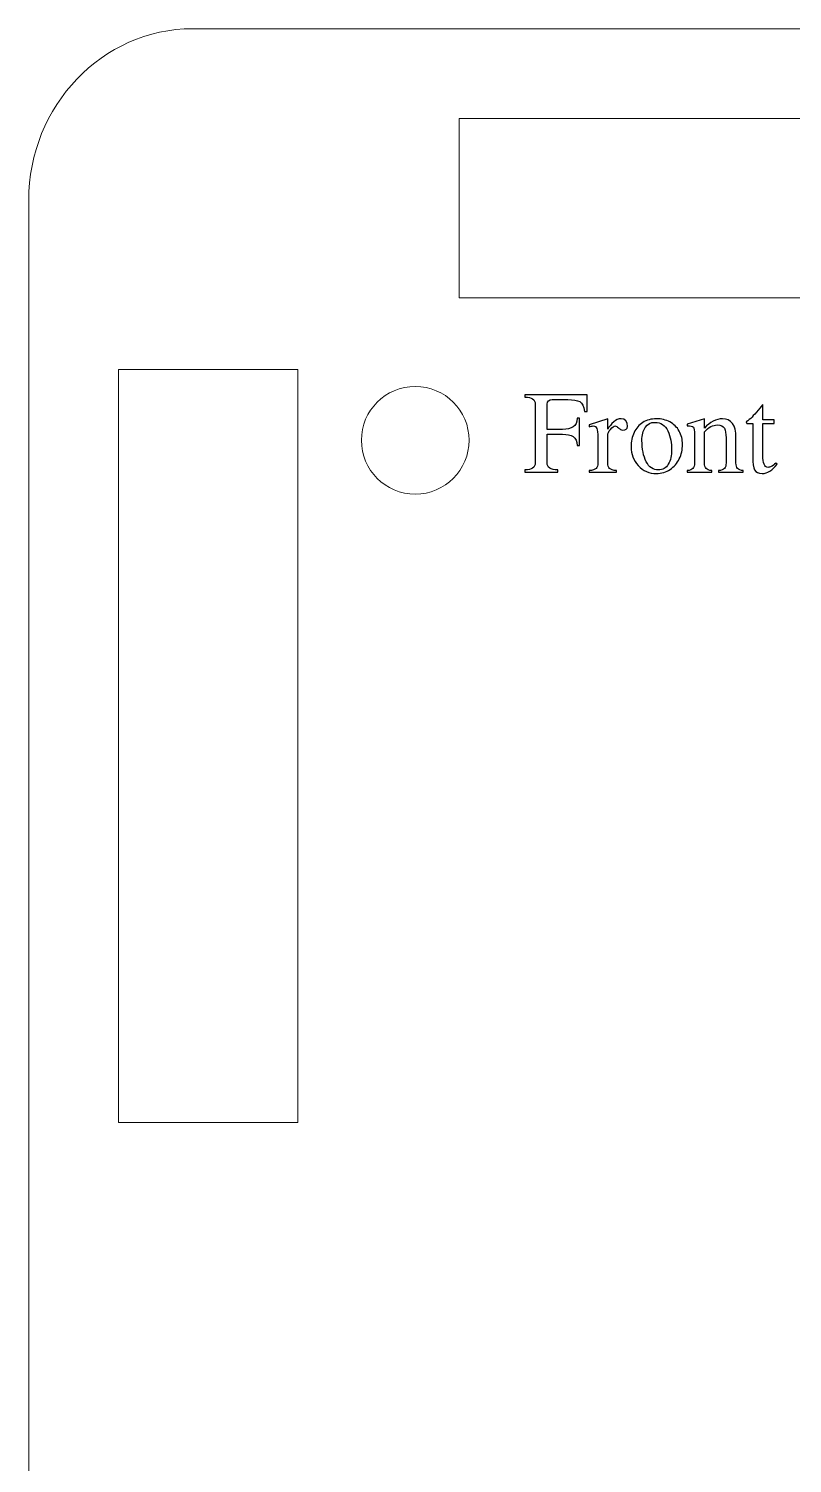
# Model space of a CAD drawing. Header units: inches. Extents: x -3.38 to 3.4, y -1.34 to 5.52.
# Drawn here: x 0.054 to 0.892, y 3.321 to 4.896 of the extents above; entities that cross this region are included whole.
import ezdxf

# ---------------------------------------------------------------- set-up
doc = ezdxf.new("R2010")
doc.units = ezdxf.units.IN
doc.header["$MEASUREMENT"] = 0
doc.layers.add('Layer 1', color=7, linetype='Continuous')

msp = doc.modelspace()

# ---------------------------------------------------------------- linework, layer by layer
at = {"layer": 'Layer 1', "lineweight": 5}
msp.add_lwpolyline([(0.5266, 4.6008), (1.3534, 4.6008), (1.3534, 4.7977), (0.5266, 4.7977), (0.5266, 4.6008)], close=True, dxfattribs=at)
msp.add_ellipse((0.4784, 4.4443), major_axis=(0, 0.0591), ratio=1, start_param=0, end_param=6.28318, dxfattribs=at)
for points, knots in [([(0.234, 4.8961), (0.234, 4.8961), (3.2208, 4.8961), (3.2208, 4.8961), (3.2208, 4.8961), (3.3197, 4.8961), (3.4006, 4.8114), (3.4006, 4.7078), (3.4006, 4.7078), (3.4006, 4.7078), (3.4006, 1.9348), (3.4006, 1.9348), (3.4006, 1.9348), (3.4006, 1.8312), (3.3197, 1.7465), (3.2208, 1.7465), (3.2208, 1.7465), (3.2208, 1.7465), (0.234, 1.7465), (0.234, 1.7465), (0.234, 1.7465), (0.1351, 1.7465), (0.0542, 1.8312), (0.0542, 1.9348), (0.0542, 1.9348), (0.0542, 1.9348), (0.0542, 4.7078), (0.0542, 4.7078), (0.0542, 4.7078), (0.0542, 4.8114), (0.1351, 4.8961), (0.234, 4.8961)], [0, 0, 0, 0, 0.125, 0.125, 0.125, 0.125, 0.25, 0.25, 0.25, 0.25, 0.375, 0.375, 0.375, 0.375, 0.5, 0.5, 0.5, 0.5, 0.625, 0.625, 0.625, 0.625, 0.75, 0.75, 0.75, 0.75, 0.875, 0.875, 0.875, 0.875, 1, 1, 1, 1]), ([(0.1526, 3.6953), (0.1526, 3.6953), (0.1526, 4.5221), (0.1526, 4.5221), (0.1526, 4.5221), (0.1526, 4.5221), (0.3495, 4.5221), (0.3495, 4.5221), (0.3495, 4.5221), (0.3495, 4.5221), (0.3495, 3.6953), (0.3495, 3.6953), (0.3495, 3.6953), (0.3495, 3.6953), (0.1526, 3.6953), (0.1526, 3.6953)], [0, 0, 0, 0, 0.25, 0.25, 0.25, 0.25, 0.5, 0.5, 0.5, 0.5, 0.75, 0.75, 0.75, 0.75, 1, 1, 1, 1])]:
    msp.add_open_spline(points, degree=3, knots=knots, dxfattribs=at)
at = {"layer": 'Layer 1'}
for points, knots in [([(0.5988, 4.4092), (0.5988, 4.4092), (0.5988, 4.4117), (0.5988, 4.4117), (0.5988, 4.4117), (0.6063, 4.4117), (0.6101, 4.4143), (0.6101, 4.4195), (0.6101, 4.4195), (0.6101, 4.4195), (0.6101, 4.4839), (0.6101, 4.4839), (0.6101, 4.4839), (0.6101, 4.4891), (0.6063, 4.4917), (0.5988, 4.4917), (0.5988, 4.4917), (0.5988, 4.4917), (0.5988, 4.4942), (0.5988, 4.4942), (0.5988, 4.4942), (0.5988, 4.4942), (0.6671, 4.4942), (0.6671, 4.4942), (0.6671, 4.4942), (0.6671, 4.4942), (0.6671, 4.4759), (0.6671, 4.4759), (0.6671, 4.4759), (0.6671, 4.4759), (0.664, 4.4759), (0.664, 4.4759), (0.664, 4.4759), (0.6634, 4.4816), (0.6617, 4.4852), (0.659, 4.4867), (0.659, 4.4867), (0.6563, 4.4882), (0.6519, 4.4889), (0.6457, 4.4889), (0.6457, 4.4889), (0.6457, 4.4889), (0.6288, 4.4889), (0.6288, 4.4889), (0.6288, 4.4889), (0.625, 4.4889), (0.6231, 4.4872), (0.6231, 4.4839), (0.6231, 4.4839), (0.6231, 4.4839), (0.6231, 4.4563), (0.6231, 4.4563), (0.6231, 4.4563), (0.6231, 4.4563), (0.6401, 4.4563), (0.6401, 4.4563), (0.6401, 4.4563), (0.645, 4.4563), (0.6489, 4.4572), (0.6518, 4.459), (0.6518, 4.459), (0.6546, 4.4608), (0.656, 4.464), (0.656, 4.4687), (0.656, 4.4687), (0.656, 4.4687), (0.6587, 4.4687), (0.6587, 4.4687), (0.6587, 4.4687), (0.6587, 4.4687), (0.6587, 4.4386), (0.6587, 4.4386), (0.6587, 4.4386), (0.6587, 4.4386), (0.656, 4.4386), (0.656, 4.4386), (0.656, 4.4386), (0.656, 4.4432), (0.6546, 4.4465), (0.6518, 4.4483), (0.6518, 4.4483), (0.649, 4.4501), (0.6451, 4.451), (0.6401, 4.451), (0.6401, 4.451), (0.6401, 4.451), (0.6231, 4.451), (0.6231, 4.451), (0.6231, 4.451), (0.6231, 4.451), (0.6231, 4.4195), (0.6231, 4.4195), (0.6231, 4.4195), (0.6231, 4.4143), (0.627, 4.4117), (0.6348, 4.4117), (0.6348, 4.4117), (0.6348, 4.4117), (0.6348, 4.4092), (0.6348, 4.4092), (0.6348, 4.4092), (0.6348, 4.4092), (0.5988, 4.4092), (0.5988, 4.4092)], [0, 0, 0, 0, 0.038462, 0.038462, 0.038462, 0.038462, 0.076923, 0.076923, 0.076923, 0.076923, 0.115385, 0.115385, 0.115385, 0.115385, 0.153846, 0.153846, 0.153846, 0.153846, 0.192308, 0.192308, 0.192308, 0.192308, 0.230769, 0.230769, 0.230769, 0.230769, 0.269231, 0.269231, 0.269231, 0.269231, 0.307692, 0.307692, 0.307692, 0.307692, 0.346154, 0.346154, 0.346154, 0.346154, 0.384615, 0.384615, 0.384615, 0.384615, 0.423077, 0.423077, 0.423077, 0.423077, 0.461538, 0.461538, 0.461538, 0.461538, 0.5, 0.5, 0.5, 0.5, 0.538462, 0.538462, 0.538462, 0.538462, 0.576923, 0.576923, 0.576923, 0.576923, 0.615385, 0.615385, 0.615385, 0.615385, 0.653846, 0.653846, 0.653846, 0.653846, 0.692308, 0.692308, 0.692308, 0.692308, 0.730769, 0.730769, 0.730769, 0.730769, 0.769231, 0.769231, 0.769231, 0.769231, 0.807692, 0.807692, 0.807692, 0.807692, 0.846154, 0.846154, 0.846154, 0.846154, 0.884615, 0.884615, 0.884615, 0.884615, 0.923077, 0.923077, 0.923077, 0.923077, 0.961538, 0.961538, 0.961538, 0.961538, 1, 1, 1, 1]), ([(0.8598, 4.4279), (0.8598, 4.4191), (0.8617, 4.4146), (0.8654, 4.4146), (0.8654, 4.4146), (0.8667, 4.4146), (0.8679, 4.4149), (0.8691, 4.4154), (0.8691, 4.4154), (0.8706, 4.416), (0.8722, 4.4173), (0.874, 4.4193), (0.874, 4.4193), (0.874, 4.4193), (0.8755, 4.418), (0.8755, 4.418), (0.8755, 4.418), (0.8704, 4.4112), (0.8649, 4.4078), (0.859, 4.4078), (0.859, 4.4078), (0.8549, 4.4078), (0.8522, 4.4092), (0.8509, 4.4118), (0.8509, 4.4118), (0.8495, 4.4144), (0.8489, 4.4191), (0.8489, 4.4257), (0.8489, 4.4257), (0.8489, 4.4257), (0.8489, 4.4626), (0.8489, 4.4626), (0.8489, 4.4626), (0.8489, 4.4626), (0.845, 4.4626), (0.845, 4.4626), (0.845, 4.4626), (0.8435, 4.4626), (0.8425, 4.4627), (0.8422, 4.4629), (0.8422, 4.4629), (0.8419, 4.463), (0.8417, 4.4636), (0.8417, 4.4644), (0.8417, 4.4644), (0.844, 4.4661), (0.8461, 4.4679), (0.848, 4.4698), (0.848, 4.4698), (0.8498, 4.4717), (0.8521, 4.4742), (0.8547, 4.4775), (0.8547, 4.4775), (0.8574, 4.4808), (0.8591, 4.4828), (0.8598, 4.4837), (0.8598, 4.4837), (0.8598, 4.4837), (0.8598, 4.4667), (0.8598, 4.4667), (0.8598, 4.4667), (0.8598, 4.4667), (0.8724, 4.4667), (0.8724, 4.4667), (0.8724, 4.4667), (0.8724, 4.4667), (0.8724, 4.4626), (0.8724, 4.4626), (0.8724, 4.4626), (0.8724, 4.4626), (0.8598, 4.4626), (0.8598, 4.4626), (0.8598, 4.4626), (0.8598, 4.4626), (0.8598, 4.4279), (0.8598, 4.4279)], [0, 0, 0, 0, 0.052632, 0.052632, 0.052632, 0.052632, 0.105263, 0.105263, 0.105263, 0.105263, 0.157895, 0.157895, 0.157895, 0.157895, 0.210526, 0.210526, 0.210526, 0.210526, 0.263158, 0.263158, 0.263158, 0.263158, 0.315789, 0.315789, 0.315789, 0.315789, 0.368421, 0.368421, 0.368421, 0.368421, 0.421053, 0.421053, 0.421053, 0.421053, 0.473684, 0.473684, 0.473684, 0.473684, 0.526316, 0.526316, 0.526316, 0.526316, 0.578947, 0.578947, 0.578947, 0.578947, 0.631579, 0.631579, 0.631579, 0.631579, 0.684211, 0.684211, 0.684211, 0.684211, 0.736842, 0.736842, 0.736842, 0.736842, 0.789474, 0.789474, 0.789474, 0.789474, 0.842105, 0.842105, 0.842105, 0.842105, 0.894737, 0.894737, 0.894737, 0.894737, 0.947368, 0.947368, 0.947368, 0.947368, 1, 1, 1, 1]), ([(0.6788, 4.4475), (0.6788, 4.4523), (0.6784, 4.4555), (0.6777, 4.4573), (0.6777, 4.4573), (0.677, 4.4591), (0.6756, 4.46), (0.6737, 4.46), (0.6737, 4.46), (0.6722, 4.46), (0.6708, 4.4597), (0.6692, 4.4592), (0.6692, 4.4592), (0.6692, 4.4592), (0.6692, 4.4612), (0.6692, 4.4612), (0.6692, 4.4612), (0.6692, 4.4612), (0.6896, 4.4679), (0.6896, 4.4679), (0.6896, 4.4679), (0.6896, 4.4679), (0.6896, 4.4565), (0.6896, 4.4565), (0.6896, 4.4565), (0.6914, 4.4594), (0.6936, 4.462), (0.6962, 4.4644), (0.6962, 4.4644), (0.6988, 4.4668), (0.7014, 4.4679), (0.7043, 4.4679), (0.7043, 4.4679), (0.709, 4.4679), (0.7114, 4.4651), (0.7114, 4.4596), (0.7114, 4.4596), (0.711, 4.4568), (0.7093, 4.4555), (0.7062, 4.4555), (0.7062, 4.4555), (0.7052, 4.4555), (0.7044, 4.4557), (0.7038, 4.456), (0.7038, 4.456), (0.7032, 4.4564), (0.7024, 4.4569), (0.7015, 4.4578), (0.7015, 4.4578), (0.7007, 4.4586), (0.7, 4.4591), (0.6995, 4.4595), (0.6995, 4.4595), (0.6989, 4.4598), (0.6983, 4.46), (0.6976, 4.46), (0.6976, 4.46), (0.6964, 4.46), (0.6947, 4.4587), (0.6927, 4.4563), (0.6927, 4.4563), (0.6907, 4.4539), (0.6896, 4.4518), (0.6896, 4.45), (0.6896, 4.45), (0.6896, 4.45), (0.6896, 4.4195), (0.6896, 4.4195), (0.6896, 4.4195), (0.6896, 4.4166), (0.6903, 4.4145), (0.6917, 4.4133), (0.6917, 4.4133), (0.693, 4.412), (0.6956, 4.4112), (0.6994, 4.411), (0.6994, 4.411), (0.6994, 4.411), (0.6994, 4.4092), (0.6994, 4.4092), (0.6994, 4.4092), (0.6994, 4.4092), (0.6692, 4.4092), (0.6692, 4.4092), (0.6692, 4.4092), (0.6692, 4.4092), (0.6692, 4.411), (0.6692, 4.411), (0.6692, 4.411), (0.6729, 4.4112), (0.6754, 4.412), (0.6768, 4.4133), (0.6768, 4.4133), (0.6781, 4.4145), (0.6788, 4.4166), (0.6788, 4.4195), (0.6788, 4.4195), (0.6788, 4.4195), (0.6788, 4.4475), (0.6788, 4.4475)], [0, 0, 0, 0, 0.04, 0.04, 0.04, 0.04, 0.08, 0.08, 0.08, 0.08, 0.12, 0.12, 0.12, 0.12, 0.16, 0.16, 0.16, 0.16, 0.2, 0.2, 0.2, 0.2, 0.24, 0.24, 0.24, 0.24, 0.28, 0.28, 0.28, 0.28, 0.32, 0.32, 0.32, 0.32, 0.36, 0.36, 0.36, 0.36, 0.4, 0.4, 0.4, 0.4, 0.44, 0.44, 0.44, 0.44, 0.48, 0.48, 0.48, 0.48, 0.52, 0.52, 0.52, 0.52, 0.56, 0.56, 0.56, 0.56, 0.6, 0.6, 0.6, 0.6, 0.64, 0.64, 0.64, 0.64, 0.68, 0.68, 0.68, 0.68, 0.72, 0.72, 0.72, 0.72, 0.76, 0.76, 0.76, 0.76, 0.8, 0.8, 0.8, 0.8, 0.84, 0.84, 0.84, 0.84, 0.88, 0.88, 0.88, 0.88, 0.92, 0.92, 0.92, 0.92, 0.96, 0.96, 0.96, 0.96, 1, 1, 1, 1]), ([(0.7717, 4.4397), (0.7717, 4.4341), (0.7706, 4.4288), (0.7682, 4.4239), (0.7682, 4.4239), (0.7658, 4.4191), (0.7625, 4.4152), (0.7581, 4.4122), (0.7581, 4.4122), (0.7538, 4.4093), (0.7487, 4.4078), (0.743, 4.4078), (0.743, 4.4078), (0.735, 4.4078), (0.7284, 4.4107), (0.7232, 4.4165), (0.7232, 4.4165), (0.7179, 4.4223), (0.7153, 4.4292), (0.7153, 4.4372), (0.7153, 4.4372), (0.7153, 4.4429), (0.7164, 4.4482), (0.7186, 4.4528), (0.7186, 4.4528), (0.7207, 4.4575), (0.7239, 4.4612), (0.7281, 4.4639), (0.7281, 4.4639), (0.7323, 4.4666), (0.7373, 4.4679), (0.743, 4.4679), (0.743, 4.4679), (0.7486, 4.4679), (0.7535, 4.4668), (0.7579, 4.4644), (0.7579, 4.4644), (0.7622, 4.462), (0.7656, 4.4587), (0.7681, 4.4544), (0.7681, 4.4544), (0.7705, 4.4501), (0.7717, 4.4452), (0.7717, 4.4397)], [0, 0, 0, 0, 0.090909, 0.090909, 0.090909, 0.090909, 0.181818, 0.181818, 0.181818, 0.181818, 0.272727, 0.272727, 0.272727, 0.272727, 0.363636, 0.363636, 0.363636, 0.363636, 0.454545, 0.454545, 0.454545, 0.454545, 0.545455, 0.545455, 0.545455, 0.545455, 0.636364, 0.636364, 0.636364, 0.636364, 0.727273, 0.727273, 0.727273, 0.727273, 0.818182, 0.818182, 0.818182, 0.818182, 0.909091, 0.909091, 0.909091, 0.909091, 1, 1, 1, 1]), ([(0.7598, 4.4337), (0.7598, 4.4413), (0.7584, 4.4482), (0.7556, 4.4545), (0.7556, 4.4545), (0.7527, 4.4609), (0.748, 4.464), (0.7414, 4.464), (0.7414, 4.464), (0.7369, 4.464), (0.7334, 4.4622), (0.7309, 4.4585), (0.7309, 4.4585), (0.7284, 4.4547), (0.7272, 4.45), (0.7272, 4.4442), (0.7272, 4.4442), (0.7272, 4.4347), (0.7288, 4.4269), (0.7319, 4.4208), (0.7319, 4.4208), (0.7351, 4.4147), (0.7395, 4.4117), (0.7453, 4.4117), (0.7453, 4.4117), (0.75, 4.4117), (0.7536, 4.4139), (0.7561, 4.4181), (0.7561, 4.4181), (0.7586, 4.4224), (0.7598, 4.4276), (0.7598, 4.4337)], [0, 0, 0, 0, 0.125, 0.125, 0.125, 0.125, 0.25, 0.25, 0.25, 0.25, 0.375, 0.375, 0.375, 0.375, 0.5, 0.5, 0.5, 0.5, 0.625, 0.625, 0.625, 0.625, 0.75, 0.75, 0.75, 0.75, 0.875, 0.875, 0.875, 0.875, 1, 1, 1, 1]), ([(0.7849, 4.4508), (0.7849, 4.4549), (0.7845, 4.4575), (0.7836, 4.4586), (0.7836, 4.4586), (0.7827, 4.4596), (0.7804, 4.4601), (0.7768, 4.4601), (0.7768, 4.4601), (0.7768, 4.4601), (0.7768, 4.4619), (0.7768, 4.4619), (0.7768, 4.4619), (0.7768, 4.4619), (0.7958, 4.4679), (0.7958, 4.4679), (0.7958, 4.4679), (0.7958, 4.4679), (0.7958, 4.4576), (0.7958, 4.4576), (0.7958, 4.4576), (0.8019, 4.4645), (0.8085, 4.4679), (0.8155, 4.4679), (0.8155, 4.4679), (0.8254, 4.4679), (0.8304, 4.4611), (0.8304, 4.4473), (0.8304, 4.4473), (0.8304, 4.4473), (0.8304, 4.4195), (0.8304, 4.4195), (0.8304, 4.4195), (0.8304, 4.4167), (0.831, 4.4146), (0.8322, 4.4133), (0.8322, 4.4133), (0.8333, 4.412), (0.8354, 4.4112), (0.8384, 4.411), (0.8384, 4.411), (0.8384, 4.411), (0.8384, 4.4092), (0.8384, 4.4092), (0.8384, 4.4092), (0.8384, 4.4092), (0.8114, 4.4092), (0.8114, 4.4092), (0.8114, 4.4092), (0.8114, 4.4092), (0.8114, 4.411), (0.8114, 4.411), (0.8114, 4.411), (0.8145, 4.4112), (0.8166, 4.412), (0.8178, 4.4133), (0.8178, 4.4133), (0.819, 4.4146), (0.8195, 4.4167), (0.8195, 4.4195), (0.8195, 4.4195), (0.8195, 4.4195), (0.8195, 4.4471), (0.8195, 4.4471), (0.8195, 4.4471), (0.8195, 4.4517), (0.8189, 4.4551), (0.8177, 4.4575), (0.8177, 4.4575), (0.8165, 4.4599), (0.8138, 4.4611), (0.8098, 4.4611), (0.8098, 4.4611), (0.8051, 4.4611), (0.8005, 4.4587), (0.7958, 4.4537), (0.7958, 4.4537), (0.7958, 4.4537), (0.7958, 4.4195), (0.7958, 4.4195), (0.7958, 4.4195), (0.7958, 4.4167), (0.7964, 4.4146), (0.7976, 4.4133), (0.7976, 4.4133), (0.7987, 4.412), (0.8008, 4.4112), (0.8038, 4.411), (0.8038, 4.411), (0.8038, 4.411), (0.8038, 4.4092), (0.8038, 4.4092), (0.8038, 4.4092), (0.8038, 4.4092), (0.7768, 4.4092), (0.7768, 4.4092), (0.7768, 4.4092), (0.7768, 4.4092), (0.7768, 4.411), (0.7768, 4.411), (0.7768, 4.411), (0.7799, 4.4112), (0.782, 4.412), (0.7832, 4.4133), (0.7832, 4.4133), (0.7843, 4.4146), (0.7849, 4.4167), (0.7849, 4.4195), (0.7849, 4.4195), (0.7849, 4.4195), (0.7849, 4.4508), (0.7849, 4.4508)], [0, 0, 0, 0, 0.035714, 0.035714, 0.035714, 0.035714, 0.071429, 0.071429, 0.071429, 0.071429, 0.107143, 0.107143, 0.107143, 0.107143, 0.142857, 0.142857, 0.142857, 0.142857, 0.178571, 0.178571, 0.178571, 0.178571, 0.214286, 0.214286, 0.214286, 0.214286, 0.25, 0.25, 0.25, 0.25, 0.285714, 0.285714, 0.285714, 0.285714, 0.321429, 0.321429, 0.321429, 0.321429, 0.357143, 0.357143, 0.357143, 0.357143, 0.392857, 0.392857, 0.392857, 0.392857, 0.428571, 0.428571, 0.428571, 0.428571, 0.464286, 0.464286, 0.464286, 0.464286, 0.5, 0.5, 0.5, 0.5, 0.535714, 0.535714, 0.535714, 0.535714, 0.571429, 0.571429, 0.571429, 0.571429, 0.607143, 0.607143, 0.607143, 0.607143, 0.642857, 0.642857, 0.642857, 0.642857, 0.678571, 0.678571, 0.678571, 0.678571, 0.714286, 0.714286, 0.714286, 0.714286, 0.75, 0.75, 0.75, 0.75, 0.785714, 0.785714, 0.785714, 0.785714, 0.821429, 0.821429, 0.821429, 0.821429, 0.857143, 0.857143, 0.857143, 0.857143, 0.892857, 0.892857, 0.892857, 0.892857, 0.928571, 0.928571, 0.928571, 0.928571, 0.964286, 0.964286, 0.964286, 0.964286, 1, 1, 1, 1])]:
    msp.add_open_spline(points, degree=3, knots=knots, dxfattribs=at)

doc.saveas('drawing.dxf')
